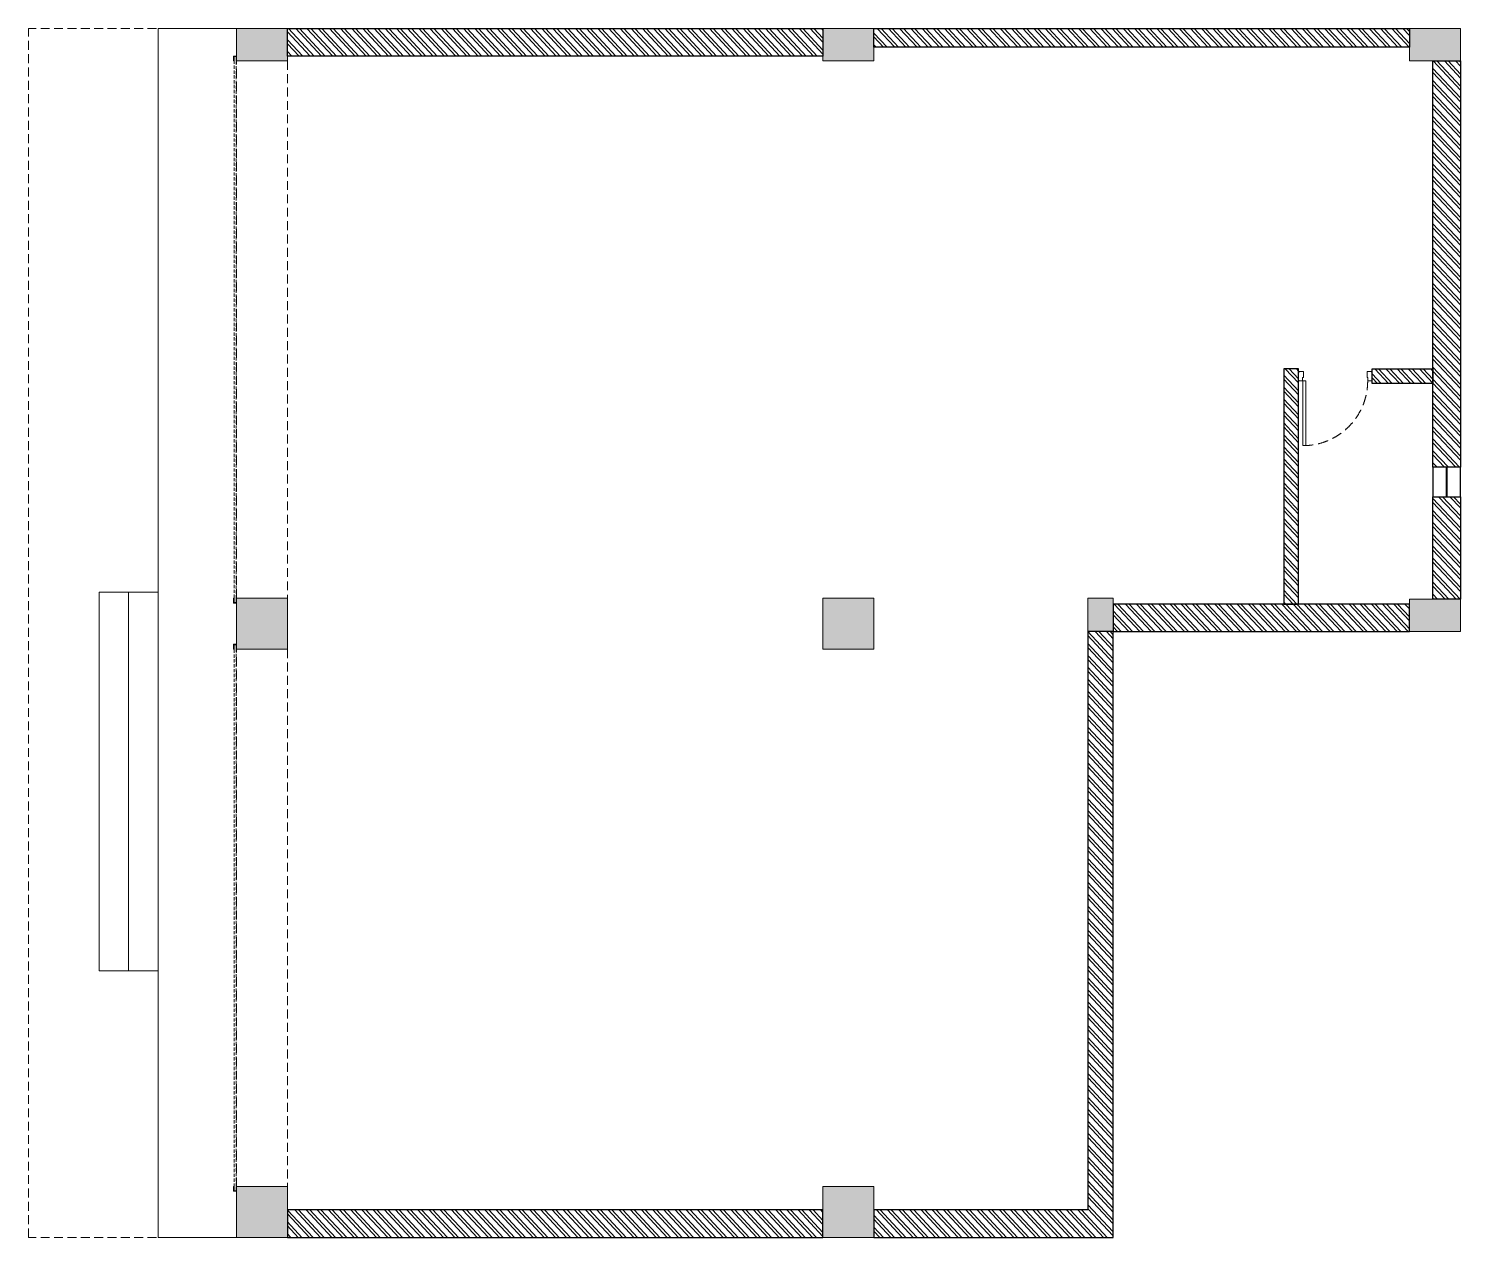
# Model space of a CAD drawing. Header units: feet. Extents: x -11060 to 3540, y 0 to 12330.
import ezdxf

# ---------------------------------------------------------------- set-up
doc = ezdxf.new("R2010")
doc.units = ezdxf.units.FT
doc.header["$LTSCALE"] = 33
doc.header["$MEASUREMENT"] = 0
for name, pattern in [('a_p6_plan_L18$0$HIDDEN', [0.375, 0.25, -0.125]), ('HIDDEN2', [4.7625, 3.175, -1.5875]), ('HIDDENX2', [0.75, 0.5, -0.25])]:
    doc.linetypes.add(name, pattern=pattern)
for name, color, linetype, lineweight in [('A-shutter', 8, 'Continuous', 18), ('beam', 90, 'Continuous', 9), ('Column', 243, 'Continuous', 9), ('Door', 2, 'Continuous', 13), ('LENS-DOOR', 34, 'Continuous', 20), ('LN-HATCH', 251, 'Continuous', 0), ('rolling shutter', 1, 'Continuous', 5), ('Steps', 4, 'Continuous', 9)]:
    doc.layers.add(name, color=color, linetype=linetype, lineweight=lineweight)
doc.layers.add('A-WALL', color=1, linetype='Continuous')
doc.layers.add('Window', color=5, linetype='Continuous')

# ---------------------------------------------------------------- blocks, each defined once
blk = doc.blocks.new('*U3')
at = {"layer": 'LENS-DOOR'}
for p, q in [((548122, 1779235), (548122, 1778574)), ((548122, 1779235), (548153, 1779235)), ((548153, 1778574), (548153, 1779235)), ((547452, 1778574), (547489, 1778574)), ((547452, 1778569), (547452, 1778574)), ((547489, 1778540), (547489, 1778574)), ((548122, 1778574), (548153, 1778574)), ((548192, 1778574), (548156, 1778574)), ((548156, 1778540), (548156, 1778574)), ((548192, 1778569), (548192, 1778574)), ((547447, 1778569), (547452, 1778569)), ((547447, 1778484), (547447, 1778569)), ((547447, 1778484), (547452, 1778484)), ((547452, 1778479), (547452, 1778484)), ((547452, 1778479), (547499, 1778479)), ((547489, 1778540), (547499, 1778540)), ((547499, 1778479), (547499, 1778540)), ((548145, 1778479), (548145, 1778540)), ((548156, 1778540), (548145, 1778540)), ((548192, 1778479), (548145, 1778479)), ((548197, 1778569), (548192, 1778569)), ((548192, 1778479), (548192, 1778484)), ((548197, 1778484), (548192, 1778484)), ((548197, 1778484), (548197, 1778569))]:
    blk.add_line(p, q, dxfattribs=at)
at = {"layer": 'LENS-DOOR', "color": 7, "linetype": 'HIDDEN2'}
blk.add_ellipse((548153, 1778574), major_axis=(-661, 0), ratio=1, start_param=-1.570791, end_param=0.051209, dxfattribs=at)
blk = doc.blocks.new('*U4')
at = {"layer": 'A-shutter', "color": 5, "ltscale": 10}
for points in [[(41038597, -1561539), (41038597, -1561544), (41038552, -1561544), (41038552, -1561564), (41038597, -1561564), (41038597, -1561569), (41038547, -1561569), (41038547, -1561539)], [(41044077, -1561539), (41044077, -1561544), (41044122, -1561544), (41044122, -1561564), (41044077, -1561564), (41044077, -1561569), (41044127, -1561569), (41044127, -1561539)]]:
    blk.add_lwpolyline(points, close=True, dxfattribs=at)
at = {"layer": 'A-shutter', "color": 5, "linetype": 'HIDDENX2', "ltscale": 2}
blk.add_lwpolyline([(41038552, -1561544), (41038552, -1561564), (41044122, -1561564), (41044122, -1561544)], close=True, dxfattribs=at)

msp = doc.modelspace()

# ---------------------------------------------------------------- hatches: boundary and pattern name
at = {"layer": 'Column'}
h = msp.add_hatch(color=8, dxfattribs=at)
h.dxf.hatch_style = 1
h.paths.add_polyline_path([(-8420, 12000), (-8420, 12330), (-8940, 12330), (-8940, 12000)])
h.paths.add_polyline_path([(-8420, 0), (-8420, 520), (-8940, 520), (-8940, 0)])
h.paths.add_polyline_path([(-8420, 6000), (-8420, 6520), (-8940, 6520), (-8940, 6000)])
h.paths.add_polyline_path([(-2440, 12000), (-2440, 12330), (-2960, 12330), (-2960, 12000)])
h.paths.add_polyline_path([(-2440, 0), (-2440, 520), (-2960, 520), (-2960, 0)])
h.paths.add_polyline_path([(-2440, 6000), (-2440, 6520), (-2960, 6520), (-2960, 6000)])
h.paths.add_polyline_path([(0, 6520), (0, 6180), (-260, 6180), (-260, 6520)])
h.paths.add_polyline_path([(3540, 6180), (3540, 6510), (3020, 6510), (3020, 6180)])
h.paths.add_polyline_path([(3540, 12000), (3540, 12330), (3020, 12330), (3020, 12000)])
at = {"layer": 'LN-HATCH'}
h = msp.add_hatch(dxfattribs=at)
h.set_pattern_fill('ANSI32', color=256, scale=222, angle=268.1105)
h.set_pattern_definition([(313.1105193, (-3373823.44, 5462012.52), (60.7755651, 56.8937008), []), (313.1105193, (-3373824.74, 5461973.3), (60.7755651, 56.8937008), [])])
h.paths.add_polyline_path([(-2960, 280), (-8420, 280), (-8420, 0), (-2960, 0)])
h.paths.add_polyline_path([(-260, 6180), (-260, 280), (-2440, 280), (-2440, 0), (0, 0), (0, 6180)])
h.paths.add_polyline_path([(1740, 6460), (1890, 6460), (1890, 8860), (1740, 8860)])
h.paths.add_polyline_path([(3020, 6460), (0, 6460), (0, 6180), (3020, 6180)])
h.paths.add_polyline_path([(3260, 7555), (3540, 7555), (3540, 6510), (3260, 6510)])
h.paths.add_polyline_path([(3260, 12000), (3540, 12000), (3540, 7855), (3260, 7855)])
h.paths.add_polyline_path([(2640, 8860), (3260, 8860), (3260, 8710), (2640, 8710)])
h.paths.add_polyline_path([(-2440, 12330), (3020, 12330), (3020, 12140), (-2440, 12140)])
h.paths.add_polyline_path([(-8420, 12330), (-2960, 12330), (-2960, 12050), (-8420, 12050)])

# ---------------------------------------------------------------- linework, layer by layer
at = {"layer": 'A-WALL'}
for points in [[(-8420, 12330), (-2960, 12330), (-2960, 12050), (-8420, 12050)], [(-2440, 12330), (3020, 12330), (3020, 12140), (-2440, 12140)], [(3260, 12000), (3540, 12000), (3540, 7855), (3260, 7855)], [(1740, 6460), (1890, 6460), (1890, 8860), (1740, 8860)], [(2640, 8860), (3260, 8860), (3260, 8710), (2640, 8710)], [(3260, 7555), (3540, 7555), (3540, 6510), (3260, 6510)], [(3020, 6460), (0, 6460), (0, 6180), (3020, 6180)], [(-260, 6180), (-260, 280), (-2440, 280), (-2440, 0), (0, 0), (0, 6180)], [(-2960, 280), (-8420, 280), (-8420, 0), (-2960, 0)]]:
    msp.add_lwpolyline(points, close=True, dxfattribs=at)
at = {"layer": 'beam', "linetype": 'a_p6_plan_L18$0$HIDDEN', "lineweight": 5, "ltscale": 11}
for p, q in [((-11060, 0), (-11060, 12330)), ((-8940, 12330), (-11060, 12330)), ((-8940, 0), (-11060, 0))]:
    msp.add_line(p, q, dxfattribs=at)
for points in [[(-8420, 6520), (-8940, 6520), (-8940, 12000), (-8420, 12000)], [(-8420, 520), (-8940, 520), (-8940, 6000), (-8420, 6000)]]:
    msp.add_lwpolyline(points, close=True, dxfattribs=at)
at = {"layer": 'Column'}
for points in [[(-8420, 12000), (-8420, 12330), (-8940, 12330), (-8940, 12000)], [(-2440, 12000), (-2440, 12330), (-2960, 12330), (-2960, 12000)], [(3540, 12000), (3540, 12330), (3020, 12330), (3020, 12000)], [(-8420, 6000), (-8420, 6520), (-8940, 6520), (-8940, 6000)], [(-2440, 6000), (-2440, 6520), (-2960, 6520), (-2960, 6000)], [(0, 6520), (0, 6180), (-260, 6180), (-260, 6520)], [(3540, 6180), (3540, 6510), (3020, 6510), (3020, 6180)], [(-8420, 0), (-8420, 520), (-8940, 520), (-8940, 0)], [(-2440, 0), (-2440, 520), (-2960, 520), (-2960, 0)]]:
    msp.add_lwpolyline(points, close=True, dxfattribs=at)
at = {"layer": 'Steps'}
for p, q in [((-9740, 12330), (-9740, 0)), ((-8940, 12330), (-9740, 12330)), ((-10340, 2720), (-10340, 6580)), ((-10340, 6580), (-9740, 6580)), ((-10040, 2720), (-10040, 6580)), ((-9740, 2720), (-9740, 6580)), ((-9740, 2720), (-10340, 2720)), ((-8940, 0), (-9740, 0))]:
    msp.add_line(p, q, dxfattribs=at)
at = {"layer": 'Window'}
for p, q in [((3260, 7855), (3260, 7555)), ((3540, 7555), (3540, 7855))]:
    msp.add_line(p, q, dxfattribs=at)
msp.add_lwpolyline([(3394, 7555), (3406, 7555), (3406, 7855), (3394, 7855)], close=True, dxfattribs=at)

# ---------------------------------------------------------------- block references
at = {"layer": 'Door', "rotation": 180}
msp.add_blockref('*U3', (550087, 1787311), dxfattribs=at)
at = {"layer": 'rolling shutter', "color": 2, "xscale": -1, "rotation": 269.9999994460998}
msp.add_blockref('*U4', (1552599, -41032077), dxfattribs=at)
at = {"layer": 'rolling shutter', "color": 2, "rotation": 270.0000005539002}
msp.add_blockref('*U4', (1552599, 41044597), dxfattribs=at)

doc.saveas('drawing.dxf')
